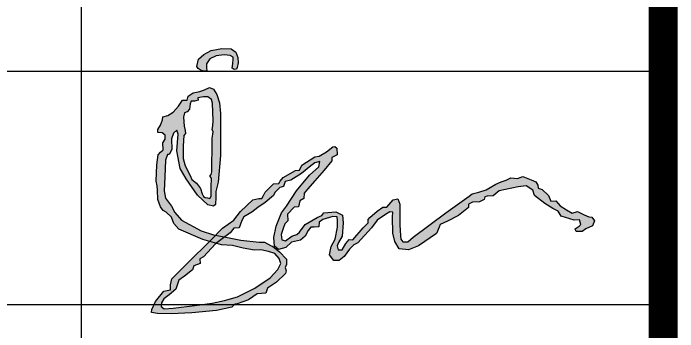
# Model space of a CAD drawing. Extents: x -9422388 to 15610651, y -1992469 to 953794.
# Drawn here: x -2516808 to -2514524, y -292083 to -290989 of the extents above; entities that cross this region are included whole.
import ezdxf

# ---------------------------------------------------------------- set-up
doc = ezdxf.new("R2010")
doc.units = 0
doc.header["$LTSCALE"] = 1000
doc.layers.add('PUB_TITLE', color=4, linetype='Continuous')

# ---------------------------------------------------------------- blocks, each defined once
blk = doc.blocks.new('马欣凡')
h = blk.add_hatch(color=256)
h.paths.add_polyline_path([(1.61513, 0.00322), (1.61673, 0.00401), (1.6187, 0.00427), (1.62027, 0.0041), (1.62098, 0.00365), (1.62098, 0.00309), (1.62095, 0.00208), (1.62079, 0.00093), (1.62125, 0.00057), (1.62184, 0.00064), (1.62203, 0.0011), (1.62225, 0.00221), (1.62218, 0.00354), (1.62165, 0.00494), (1.62052, 0.00574), (1.61813, 0.00587), (1.61547, 0.00534), (1.6136, 0.00434), (1.61227, 0.00314), (1.61188, 0.00135), (1.61219, 0.0008), (1.61274, 0.00048), (1.61346, 0.00012), (1.61438, 0.00018), (1.61428, 0.00119), (1.61431, 0.00201)])
h.paths.add_polyline_path([(1.61778, -0.01045), (1.61754, -0.00782), (1.6169, -0.00575), (1.61602, -0.0044), (1.61507, -0.00392), (1.61379, -0.00456), (1.6126, -0.00496), (1.61093, -0.00527), (1.60973, -0.00615), (1.60941, -0.00711), (1.6083, -0.00711), (1.60726, -0.00862), (1.60591, -0.01013), (1.60455, -0.01101), (1.60328, -0.01133), (1.6032, -0.01204), (1.60272, -0.0134), (1.6021, -0.01448), (1.60203, -0.0153), (1.60316, -0.01538), (1.60391, -0.01597), (1.60391, -0.01691), (1.60328, -0.01785), (1.6034, -0.01965), (1.60277, -0.0202), (1.60214, -0.02083), (1.60183, -0.02341), (1.60163, -0.02751), (1.60187, -0.02868), (1.60199, -0.02974), (1.60203, -0.03213), (1.60273, -0.03389), (1.6034, -0.03483), (1.60418, -0.03527), (1.60551, -0.03656), (1.6061, -0.03809), (1.60736, -0.03954), (1.61337, -0.04217), (1.61508, -0.04264), (1.6154, -0.04233), (1.61664, -0.04106), (1.6161, -0.04095), (1.61292, -0.04), (1.60798, -0.03729), (1.6063, -0.03538), (1.60551, -0.03379), (1.60399, -0.03179), (1.60367, -0.02988), (1.60383, -0.02638), (1.60399, -0.02224), (1.60447, -0.0208), (1.60495, -0.0208), (1.60559, -0.01953), (1.60551, -0.01682), (1.60599, -0.01539), (1.60686, -0.01467), (1.60718, -0.01571), (1.60686, -0.01985), (1.60766, -0.02431), (1.60917, -0.02686), (1.61204, -0.031), (1.61467, -0.03347), (1.6161, -0.03379), (1.61658, -0.03331), (1.61666, -0.03148), (1.61666, -0.03004), (1.61722, -0.02773), (1.61786, -0.02104)])
h.paths.add_polyline_path([(1.60853, -0.01137), (1.60877, -0.01029), (1.60941, -0.01008), (1.61001, -0.00944), (1.61018, -0.00803), (1.61042, -0.00735), (1.6113, -0.00743), (1.61219, -0.00715), (1.61215, -0.00658), (1.61352, -0.00626), (1.6146, -0.0063), (1.61557, -0.00695), (1.61581, -0.00791), (1.61601, -0.0123), (1.61593, -0.01355), (1.61569, -0.01451), (1.61601, -0.01507), (1.61593, -0.01572), (1.61569, -0.01672), (1.61569, -0.01894), (1.61565, -0.02361), (1.61565, -0.02517), (1.61545, -0.02578), (1.61513, -0.02622), (1.61553, -0.0267), (1.61549, -0.02892), (1.61549, -0.03129), (1.61517, -0.03181), (1.61452, -0.03169), (1.61396, -0.03161), (1.61356, -0.03137), (1.6132, -0.03069), (1.61279, -0.02936), (1.61179, -0.02795), (1.61062, -0.02703), (1.61022, -0.02606), (1.60893, -0.02365), (1.60844, -0.02179), (1.6084, -0.01862), (1.60857, -0.01604), (1.60905, -0.01548), (1.60893, -0.01475), (1.60869, -0.01363)], flags=16)
h.paths.add_polyline_path([(1.62115, -0.03932), (1.62251, -0.03924), (1.62322, -0.0374), (1.6237, -0.03645), (1.62569, -0.03525), (1.62721, -0.03406), (1.62904, -0.03286), (1.63119, -0.03111), (1.63151, -0.03032), (1.63278, -0.02904), (1.63366, -0.0288), (1.63406, -0.02761), (1.63549, -0.02721), (1.6382, -0.02554), (1.64051, -0.02363), (1.64155, -0.02291), (1.64282, -0.02251), (1.64251, -0.02386), (1.64019, -0.02594), (1.63693, -0.02992), (1.63438, -0.03374), (1.63318, -0.03541), (1.63183, -0.03876), (1.63127, -0.04163), (1.63143, -0.04378), (1.63239, -0.04465), (1.63422, -0.04417), (1.63565, -0.04282), (1.63796, -0.04234), (1.63908, -0.04131), (1.63988, -0.03987), (1.64051, -0.03908), (1.64139, -0.03908), (1.64251, -0.03892), (1.64266, -0.0378), (1.64354, -0.03709), (1.64609, -0.03637), (1.64713, -0.03645), (1.64721, -0.0374), (1.64721, -0.03908), (1.64665, -0.04202), (1.64561, -0.04386), (1.64521, -0.04601), (1.64633, -0.04744), (1.64768, -0.04744), (1.64896, -0.0464), (1.65023, -0.04457), (1.65135, -0.04346), (1.65239, -0.04298), (1.65582, -0.03922), (1.65718, -0.03731), (1.65933, -0.03588), (1.66044, -0.03516), (1.66116, -0.03524), (1.66108, -0.03644), (1.66116, -0.04058), (1.66164, -0.04265), (1.66275, -0.04448), (1.66506, -0.04472), (1.66761, -0.04376), (1.67216, -0.04066), (1.67279, -0.03907), (1.67303, -0.03835), (1.67494, -0.03755), (1.67766, -0.03611), (1.68021, -0.03412), (1.68021, -0.03325), (1.68117, -0.03277), (1.68292, -0.03269), (1.68412, -0.03213), (1.68427, -0.03141), (1.68491, -0.03125), (1.68635, -0.03117), (1.68794, -0.0299), (1.69264, -0.02887), (1.69471, -0.02863), (1.69639, -0.02974), (1.69678, -0.0311), (1.69941, -0.03309), (1.70141, -0.03436), (1.70276, -0.035), (1.70348, -0.03627), (1.70674, -0.03731), (1.7081, -0.03723), (1.70842, -0.03834), (1.70802, -0.03882), (1.70698, -0.03946), (1.7073, -0.04009), (1.70874, -0.04009), (1.70969, -0.03946), (1.71137, -0.03874), (1.71184, -0.03747), (1.71121, -0.03651), (1.71049, -0.03643), (1.70929, -0.03595), (1.70762, -0.03508), (1.70627, -0.03556), (1.70483, -0.03468), (1.70324, -0.03372), (1.70212, -0.03245), (1.70093, -0.03253), (1.70029, -0.0311), (1.6987, -0.02958), (1.69774, -0.02926), (1.69766, -0.02847), (1.6971, -0.02767), (1.69591, -0.02719), (1.69384, -0.02632), (1.69248, -0.02679), (1.69081, -0.02664), (1.68969, -0.02727), (1.68842, -0.02767), (1.68706, -0.02823), (1.68467, -0.02966), (1.68276, -0.03022), (1.68109, -0.0307), (1.68037, -0.03125), (1.67447, -0.03548), (1.66624, -0.04154), (1.66489, -0.04273), (1.66369, -0.04273), (1.66313, -0.04202), (1.66305, -0.04114), (1.66289, -0.03851), (1.66289, -0.03326), (1.66242, -0.0319), (1.66122, -0.03214), (1.66018, -0.03342), (1.65963, -0.03405), (1.65867, -0.03405), (1.65724, -0.03501), (1.6554, -0.0366), (1.65493, -0.03708), (1.65493, -0.03796), (1.65373, -0.03923), (1.6511, -0.04218), (1.65015, -0.0421), (1.64935, -0.04313), (1.64839, -0.04473), (1.64744, -0.04473), (1.64712, -0.04369), (1.64752, -0.04289), (1.64839, -0.0413), (1.64863, -0.03796), (1.64847, -0.03604), (1.6468, -0.03517), (1.64384, -0.03541), (1.64328, -0.03612), (1.64209, -0.0366), (1.63914, -0.03835), (1.63771, -0.04026), (1.63699, -0.0409), (1.63579, -0.0413), (1.6342, -0.04249), (1.63324, -0.04226), (1.63308, -0.0409), (1.63356, -0.03939), (1.63404, -0.03819), (1.63476, -0.03748), (1.63468, -0.0358), (1.63635, -0.03405), (1.63747, -0.03389), (1.63779, -0.03246), (1.63874, -0.03182), (1.6389, -0.03047), (1.6397, -0.02951), (1.64153, -0.02744), (1.64392, -0.02473), (1.64583, -0.02234), (1.64583, -0.02155), (1.64719, -0.02091), (1.64711, -0.01916), (1.64655, -0.01876), (1.64607, -0.01884), (1.64448, -0.02011), (1.64265, -0.02123), (1.64153, -0.02139), (1.63826, -0.02346), (1.63771, -0.02473), (1.63667, -0.02481), (1.63356, -0.02657), (1.63285, -0.02752), (1.63253, -0.02808), (1.63117, -0.02816), (1.62902, -0.03023), (1.62862, -0.03111), (1.62822, -0.03182), (1.62743, -0.03182), (1.62599, -0.03214), (1.62281, -0.03509), (1.62121, -0.03724), (1.61834, -0.03931), (1.61664, -0.04106), (1.61889, -0.04148), (1.62028, -0.04043)])
h.paths.add_polyline_path([(1.61889, -0.04148), (1.61664, -0.04106), (1.6154, -0.04233), (1.61508, -0.04264), (1.61675, -0.0431)])
h.paths.add_polyline_path([(1.62297, -0.04233), (1.61962, -0.04162), (1.61889, -0.04148), (1.61675, -0.0431), (1.61811, -0.04347), (1.62085, -0.04362), (1.62348, -0.04433), (1.62634, -0.0448), (1.62794, -0.04476), (1.6299, -0.04515), (1.63147, -0.04562), (1.63257, -0.04691), (1.63296, -0.04817), (1.63225, -0.04965), (1.63033, -0.05173), (1.62648, -0.05432), (1.62213, -0.05656), (1.6188, -0.05746), (1.61571, -0.05816), (1.61136, -0.05875), (1.60591, -0.05938), (1.60364, -0.05957), (1.60289, -0.05898), (1.60301, -0.05804), (1.60356, -0.05706), (1.60488, -0.05604), (1.60655, -0.05461), (1.60735, -0.05238), (1.60878, -0.05134), (1.61077, -0.04975), (1.61109, -0.04879), (1.61268, -0.04816), (1.6126, -0.04696), (1.61356, -0.04648), (1.61659, -0.04322), (1.61675, -0.0431), (1.61508, -0.04264), (1.60942, -0.04815), (1.6056, -0.05205), (1.60528, -0.05356), (1.60528, -0.05476), (1.6036, -0.05508), (1.60145, -0.05771), (1.60058, -0.0597), (1.6005, -0.06049), (1.60201, -0.06073), (1.60544, -0.06081), (1.61062, -0.06057), (1.61683, -0.05994), (1.62066, -0.05914), (1.62145, -0.05842), (1.62201, -0.05826), (1.62488, -0.05731), (1.62703, -0.05579), (1.62814, -0.05571), (1.62918, -0.05564), (1.62966, -0.05436), (1.63189, -0.05285), (1.6342, -0.0507), (1.63436, -0.04998), (1.63412, -0.04918), (1.63444, -0.04839), (1.63444, -0.04711), (1.63269, -0.0452), (1.63093, -0.04385), (1.63053, -0.04377), (1.62886, -0.04281), (1.62751, -0.04281)])
for points in [[(1.61188, 0.00135), (1.61227, 0.00314), (1.6136, 0.00434), (1.61547, 0.00534), (1.61813, 0.00587), (1.62052, 0.00574), (1.62165, 0.00494), (1.62218, 0.00354), (1.62225, 0.00221), (1.62203, 0.0011), (1.62184, 0.00064), (1.62125, 0.00057), (1.62079, 0.00093), (1.62095, 0.00208), (1.62098, 0.00309), (1.62098, 0.00365), (1.62027, 0.0041), (1.6187, 0.00427), (1.61673, 0.00401), (1.61513, 0.00322), (1.61431, 0.00201), (1.61428, 0.00119), (1.61438, 0.00018), (1.61346, 0.00012), (1.61274, 0.00048), (1.61219, 0.0008)], [(1.60272, -0.0134), (1.6032, -0.01204), (1.60328, -0.01133), (1.60455, -0.01101), (1.60591, -0.01013), (1.60726, -0.00862), (1.6083, -0.00711), (1.60941, -0.00711), (1.60973, -0.00615), (1.61093, -0.00527), (1.6126, -0.00496), (1.61379, -0.00456), (1.61507, -0.00392), (1.61602, -0.0044), (1.6169, -0.00575), (1.61754, -0.00782), (1.61778, -0.01045), (1.61786, -0.02104), (1.61722, -0.02773), (1.61666, -0.03004), (1.61666, -0.03148), (1.61658, -0.03331), (1.6161, -0.03379), (1.61467, -0.03347), (1.61204, -0.031), (1.60917, -0.02686), (1.60766, -0.02431), (1.60686, -0.01985), (1.60718, -0.01571), (1.60686, -0.01467), (1.60599, -0.01539), (1.60551, -0.01682), (1.60559, -0.01953), (1.60495, -0.0208), (1.60447, -0.0208), (1.60399, -0.02224), (1.60383, -0.02638), (1.60367, -0.02988), (1.60399, -0.03179), (1.60551, -0.03379), (1.6063, -0.03538), (1.60798, -0.03729), (1.61292, -0.04), (1.6161, -0.04095), (1.61962, -0.04162), (1.62297, -0.04233), (1.62751, -0.04281), (1.62886, -0.04281), (1.63053, -0.04377), (1.63093, -0.04385), (1.63269, -0.0452), (1.63444, -0.04711), (1.63444, -0.04839), (1.63412, -0.04918), (1.63436, -0.04998), (1.6342, -0.0507), (1.63189, -0.05285), (1.62966, -0.05436), (1.62918, -0.05564), (1.62814, -0.05571), (1.62703, -0.05579), (1.62488, -0.05731), (1.62201, -0.05826), (1.62145, -0.05842), (1.62066, -0.05914), (1.61683, -0.05994), (1.61062, -0.06057), (1.60544, -0.06081), (1.60201, -0.06073), (1.6005, -0.06049), (1.60058, -0.0597), (1.60145, -0.05771), (1.6036, -0.05508), (1.60528, -0.05476), (1.60528, -0.05356), (1.6056, -0.05205), (1.60942, -0.04815), (1.6154, -0.04233), (1.61834, -0.03931), (1.62121, -0.03724), (1.62281, -0.03509), (1.62599, -0.03214), (1.62743, -0.03182), (1.62822, -0.03182), (1.62862, -0.03111), (1.62902, -0.03023), (1.63117, -0.02816), (1.63253, -0.02808), (1.63285, -0.02752), (1.63356, -0.02657), (1.63667, -0.02481), (1.63771, -0.02473), (1.63826, -0.02346), (1.64153, -0.02139), (1.64265, -0.02123), (1.64448, -0.02011), (1.64607, -0.01884), (1.64655, -0.01876), (1.64711, -0.01916), (1.64719, -0.02091), (1.64583, -0.02155), (1.64583, -0.02234), (1.64392, -0.02473), (1.64153, -0.02744), (1.6397, -0.02951), (1.6389, -0.03047), (1.63874, -0.03182), (1.63779, -0.03246), (1.63747, -0.03389), (1.63635, -0.03405), (1.63468, -0.0358), (1.63476, -0.03748), (1.63404, -0.03819), (1.63356, -0.03939), (1.63308, -0.0409), (1.63324, -0.04226), (1.6342, -0.04249), (1.63579, -0.0413), (1.63699, -0.0409), (1.63771, -0.04026), (1.63914, -0.03835), (1.64209, -0.0366), (1.64328, -0.03612), (1.64384, -0.03541), (1.6468, -0.03517), (1.64847, -0.03604), (1.64863, -0.03796), (1.64839, -0.0413), (1.64752, -0.04289), (1.64712, -0.04369), (1.64744, -0.04473), (1.64839, -0.04473), (1.64935, -0.04313), (1.65015, -0.0421), (1.6511, -0.04218), (1.65373, -0.03923), (1.65493, -0.03796), (1.65493, -0.03708), (1.6554, -0.0366), (1.65724, -0.03501), (1.65867, -0.03405), (1.65963, -0.03405), (1.66018, -0.03342), (1.66122, -0.03214), (1.66242, -0.0319), (1.66289, -0.03326), (1.66289, -0.03851), (1.66305, -0.04114), (1.66313, -0.04202), (1.66369, -0.04273), (1.66489, -0.04273), (1.66624, -0.04154), (1.67447, -0.03548), (1.68037, -0.03125), (1.68109, -0.0307), (1.68276, -0.03022), (1.68467, -0.02966), (1.68706, -0.02823), (1.68842, -0.02767), (1.68969, -0.02727), (1.69081, -0.02664), (1.69248, -0.02679), (1.69384, -0.02632), (1.69591, -0.02719), (1.6971, -0.02767), (1.69766, -0.02847), (1.69774, -0.02926), (1.6987, -0.02958), (1.70029, -0.0311), (1.70093, -0.03253), (1.70212, -0.03245), (1.70324, -0.03372), (1.70483, -0.03468), (1.70627, -0.03556), (1.70762, -0.03508), (1.70929, -0.03595), (1.71049, -0.03643), (1.71121, -0.03651), (1.71184, -0.03747), (1.71137, -0.03874), (1.70969, -0.03946), (1.70874, -0.04009), (1.7073, -0.04009), (1.70698, -0.03946), (1.70802, -0.03882), (1.70842, -0.03834), (1.7081, -0.03723), (1.70674, -0.03731), (1.70348, -0.03627), (1.70276, -0.035), (1.70141, -0.03436), (1.69941, -0.03309), (1.69678, -0.0311), (1.69639, -0.02974), (1.69471, -0.02863), (1.69264, -0.02887), (1.68794, -0.0299), (1.68635, -0.03117), (1.68491, -0.03125), (1.68427, -0.03141), (1.68412, -0.03213), (1.68292, -0.03269), (1.68117, -0.03277), (1.68021, -0.03325), (1.68021, -0.03412), (1.67766, -0.03611), (1.67494, -0.03755), (1.67303, -0.03835), (1.67279, -0.03907), (1.67216, -0.04066), (1.66761, -0.04376), (1.66506, -0.04472), (1.66275, -0.04448), (1.66164, -0.04265), (1.66116, -0.04058), (1.66108, -0.03644), (1.66116, -0.03524), (1.66044, -0.03516), (1.65933, -0.03588), (1.65718, -0.03731), (1.65582, -0.03922), (1.65239, -0.04298), (1.65135, -0.04346), (1.65023, -0.04457), (1.64896, -0.0464), (1.64768, -0.04744), (1.64633, -0.04744), (1.64521, -0.04601), (1.64561, -0.04386), (1.64665, -0.04202), (1.64721, -0.03908), (1.64721, -0.0374), (1.64713, -0.03645), (1.64609, -0.03637), (1.64354, -0.03709), (1.64266, -0.0378), (1.64251, -0.03892), (1.64139, -0.03908), (1.64051, -0.03908), (1.63988, -0.03987), (1.63908, -0.04131), (1.63796, -0.04234), (1.63565, -0.04282), (1.63422, -0.04417), (1.63239, -0.04465), (1.63143, -0.04378), (1.63127, -0.04163), (1.63183, -0.03876), (1.63318, -0.03541), (1.63438, -0.03374), (1.63693, -0.02992), (1.64019, -0.02594), (1.64251, -0.02386), (1.64282, -0.02251), (1.64155, -0.02291), (1.64051, -0.02363), (1.6382, -0.02554), (1.63549, -0.02721), (1.63406, -0.02761), (1.63366, -0.0288), (1.63278, -0.02904), (1.63151, -0.03032), (1.63119, -0.03111), (1.62904, -0.03286), (1.62721, -0.03406), (1.62569, -0.03525), (1.6237, -0.03645), (1.62322, -0.0374), (1.62251, -0.03924), (1.62115, -0.03932), (1.62028, -0.04043), (1.61659, -0.04322), (1.61356, -0.04648), (1.6126, -0.04696), (1.61268, -0.04816), (1.61109, -0.04879), (1.61077, -0.04975), (1.60878, -0.05134), (1.60735, -0.05238), (1.60655, -0.05461), (1.60488, -0.05604), (1.60356, -0.05706), (1.60301, -0.05804), (1.60289, -0.05898), (1.60364, -0.05957), (1.60591, -0.05938), (1.61136, -0.05875), (1.61571, -0.05816), (1.6188, -0.05746), (1.62213, -0.05656), (1.62648, -0.05432), (1.63033, -0.05173), (1.63225, -0.04965), (1.63296, -0.04817), (1.63257, -0.04691), (1.63147, -0.04562), (1.6299, -0.04515), (1.62794, -0.04476), (1.62634, -0.0448), (1.62348, -0.04433), (1.62085, -0.04362), (1.61811, -0.04347), (1.61337, -0.04217), (1.60736, -0.03954), (1.6061, -0.03809), (1.60551, -0.03656), (1.60418, -0.03527), (1.6034, -0.03483), (1.60273, -0.03389), (1.60203, -0.03213), (1.60199, -0.02974), (1.60187, -0.02868), (1.60163, -0.02751), (1.60183, -0.02341), (1.60214, -0.02083), (1.60277, -0.0202), (1.6034, -0.01965), (1.60328, -0.01785), (1.60391, -0.01691), (1.60391, -0.01597), (1.60316, -0.01538), (1.60203, -0.0153), (1.6021, -0.01448)], [(1.61062, -0.02703), (1.61179, -0.02795), (1.61279, -0.02936), (1.6132, -0.03069), (1.61356, -0.03137), (1.61396, -0.03161), (1.61452, -0.03169), (1.61517, -0.03181), (1.61549, -0.03129), (1.61549, -0.02892), (1.61553, -0.0267), (1.61513, -0.02622), (1.61545, -0.02578), (1.61565, -0.02517), (1.61565, -0.02361), (1.61569, -0.01894), (1.61569, -0.01672), (1.61593, -0.01572), (1.61601, -0.01507), (1.61569, -0.01451), (1.61593, -0.01355), (1.61601, -0.0123), (1.61581, -0.00791), (1.61557, -0.00695), (1.6146, -0.0063), (1.61352, -0.00626), (1.61215, -0.00658), (1.61219, -0.00715), (1.6113, -0.00743), (1.61042, -0.00735), (1.61018, -0.00803), (1.61001, -0.00944), (1.60941, -0.01008), (1.60877, -0.01029), (1.60853, -0.01137), (1.60869, -0.01363), (1.60893, -0.01475), (1.60905, -0.01548), (1.60857, -0.01604), (1.6084, -0.01862), (1.60844, -0.02179), (1.60893, -0.02365), (1.61022, -0.02606)]]:
    blk.add_lwpolyline(points, close=True)
blk = doc.blocks.new('TQ')
at = {"layer": 'PUB_TITLE'}
for p, q in [((1746756.1, -791512), (1750935.6, -791512)), ((1746756.1, -792069.3), (1750935.6, -792069.3))]:
    blk.add_line(p, q, dxfattribs=at)
blk.add_lwpolyline([(1746756.1, -798756.5), (1750935.6, -798756.5), (1750935.6, -758772.5), (1746756.1, -758772.5)], close=True, dxfattribs=at)
for points in [[(1746756.1, -790397.5), (1746756.1, -798756.5), (1750935.6, -798756.5), (1750935.6, -790397.5)], [(1749542.4, -794298.3), (1749542.4, -790397.5)]]:
    blk.add_lwpolyline(points, dxfattribs=at)
at = {"xscale": 9521.449708211183, "yscale": 9521.449708211183, "zscale": 9521.449708211183}
blk.add_blockref('马欣凡', (1734471.6, -791513), dxfattribs=at)
blk = doc.blocks.new('图签')
at = {"xscale": 1.43572, "yscale": 1.43572, "zscale": 1.43572}
blk.add_blockref('TQ', (-231624.4, 689572.7), dxfattribs=at)

msp = doc.modelspace()

# ---------------------------------------------------------------- linework, layer by layer
at = {"layer": 'PUB_TITLE', "const_width": 100}
msp.add_lwpolyline([(-2595174.25692, -301583.96919), (-2514574.25692, -301583.96919), (-2514574.25692, -244183.96919), (-2595174.25692, -244183.96919)], close=True, dxfattribs=at)

# ---------------------------------------------------------------- block references
msp.add_blockref('图签', (-4796803.06659, 155628.18041))

doc.saveas('drawing.dxf')
